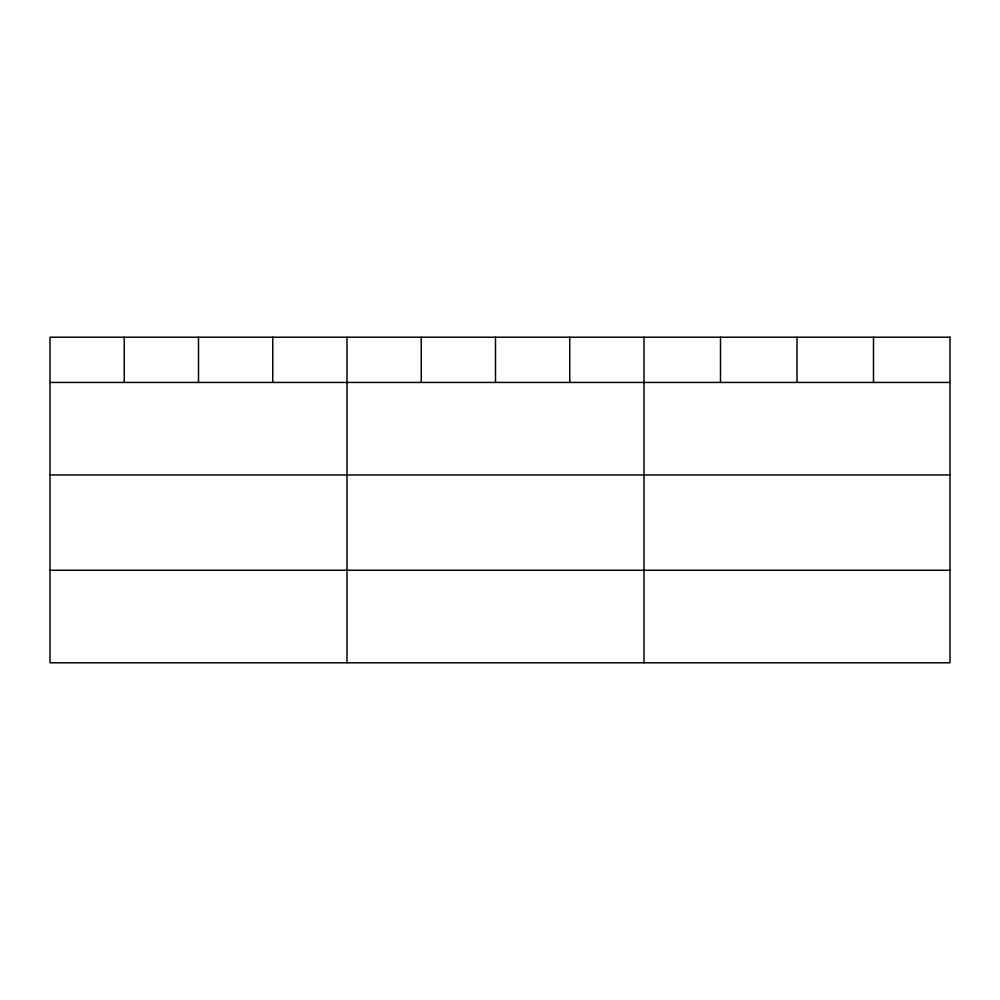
<?xml version="1.0" encoding="UTF-8"?>
<svg xmlns="http://www.w3.org/2000/svg" width="1000" height="1000" viewBox="0 0 1000 1000"><rect width="100%" height="100%" fill="white"/><g stroke="black" fill="none" stroke-linecap="round" stroke-linejoin="round"><path stroke-width="1.5" d="M50 382.438L950 382.438M50 474.95L950 474.95M50 570.262L950 570.262M873.5 337.212L873.5 382.438M797 337.212L797 382.438M720.5 337.212L720.5 382.438M644 337.212L644 662.788M569.75 337.212L569.75 382.438M495.5 337.212L495.5 382.438M421.25 337.212L421.25 382.438M347 337.212L347 662.788M272.75 337.212L272.75 382.438M198.5 337.212L198.5 382.438M124.25 337.212L124.25 382.438M950 337.212L50 337.212L50 662.788L950 662.788L950 337.212"/></g></svg>
